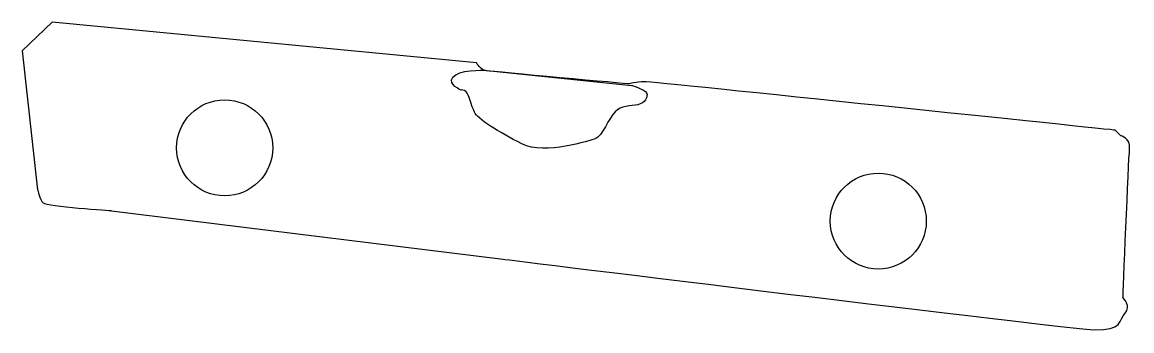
# Model space of a CAD drawing. Header units: centimetres. Extents: x -10.1 to 10.1, y -2.8 to 2.8.
import ezdxf

# ---------------------------------------------------------------- set-up
doc = ezdxf.new("R2010")
doc.units = ezdxf.units.CM
doc.header["$MEASUREMENT"] = 0
doc.layers.add('Camada 1', color=7, linetype='Continuous')

msp = doc.modelspace()

# ---------------------------------------------------------------- linework, layer by layer
at = {"layer": 'Camada 1'}
for points, knots in [([(-9.78198, -0.24994), (-9.78198, -0.24994), (-10.06281, 2.27562), (-10.06281, 2.27562), (-10.06281, 2.27562), (-10.06281, 2.27562), (-9.52062, 2.79674), (-9.52062, 2.79674), (-9.52062, 2.79674), (-9.52062, 2.79674), (-1.80452, 2.05498), (-1.80452, 2.05498), (-1.80452, 2.05498), (-1.80452, 2.05498), (-1.74382, 1.93494), (-1.62458, 1.91491), (-1.62458, 1.91491), (-1.50422, 1.8948), (0.96188, 1.67422), (0.96188, 1.67422), (0.96188, 1.67422), (0.96188, 1.67422), (1.10174, 1.7143), (1.2416, 1.7143), (1.2416, 1.7143), (1.38257, 1.7143), (9.80008, 0.83244), (9.80008, 0.83244), (9.80008, 0.83244), (9.80008, 0.83244), (9.90097, 0.73216), (9.90097, 0.73216), (9.90097, 0.73216), (9.90097, 0.73216), (10.08081, 0.692), (10.06133, 0.49181), (10.06133, 0.49181), (10.04072, 0.29126), (9.94094, -2.21398), (9.94094, -2.21398), (9.94094, -2.21398), (9.94094, -2.21398), (10.10152, -2.37442), (9.98116, -2.4947), (9.98116, -2.4947), (9.86091, -2.61472), (9.94094, -2.81538), (9.41961, -2.79535), (9.41961, -2.79535), (8.89814, -2.77529), (-1.32327, -1.51257), (-1.32327, -1.51257), (-1.32327, -1.51257), (-1.32327, -1.51257), (-8.43885, -0.63078), (-8.43885, -0.63078), (-8.43885, -0.63078), (-8.43885, -0.63078), (-9.62151, -0.55051), (-9.6812, -0.49034), (-9.6812, -0.49034), (-9.74189, -0.43023), (-9.78198, -0.24994), (-9.78198, -0.24994)], [0, 0, 0, 0, 0.05882353, 0.05882353, 0.05882353, 0.05882353, 0.11764706, 0.11764706, 0.11764706, 0.11764706, 0.17647059, 0.17647059, 0.17647059, 0.17647059, 0.23529412, 0.23529412, 0.23529412, 0.23529412, 0.29411765, 0.29411765, 0.29411765, 0.29411765, 0.35294118, 0.35294118, 0.35294118, 0.35294118, 0.41176471, 0.41176471, 0.41176471, 0.41176471, 0.47058824, 0.47058824, 0.47058824, 0.47058824, 0.52941176, 0.52941176, 0.52941176, 0.52941176, 0.58823529, 0.58823529, 0.58823529, 0.58823529, 0.64705882, 0.64705882, 0.64705882, 0.64705882, 0.70588235, 0.70588235, 0.70588235, 0.70588235, 0.76470588, 0.76470588, 0.76470588, 0.76470588, 0.82352941, 0.82352941, 0.82352941, 0.82352941, 0.88235294, 0.88235294, 0.88235294, 0.88235294, 1, 1, 1, 1]), ([(-1.99312, 1.53087), (-1.94975, 1.48832), (-1.89673, 1.2756), (-1.84347, 1.1585), (-1.84347, 1.1585), (-1.79045, 1.0414), (-1.40781, 0.79666), (-0.98172, 0.58396), (-0.98172, 0.58396), (-0.55574, 0.37097), (0.25309, 0.64765), (0.35916, 0.67961), (0.35916, 0.67961), (0.46547, 0.71165), (0.60319, 1.06257), (0.71047, 1.16909), (0.71047, 1.16909), (0.81678, 1.27561), (0.9977, 1.27561), (1.12449, 1.29667), (1.12449, 1.29667), (1.25242, 1.31818), (1.31637, 1.44576), (1.28496, 1.50947), (1.28496, 1.50947), (1.25242, 1.57337), (1.01831, 1.6479), (1.01831, 1.6479), (1.01831, 1.6479), (1.01831, 1.6479), (-1.67345, 1.92465), (-1.67345, 1.92465), (-1.67345, 1.92465), (-1.67345, 1.92465), (-2.14176, 1.93523), (-2.23704, 1.79667), (-2.23704, 1.79667), (-2.33353, 1.6585), (-2.0885, 1.56286), (-2.0885, 1.56286), (-2.0885, 1.56286), (-2.0885, 1.56286), (-2.03545, 1.57336), (-1.99312, 1.53087)], [0, 0, 0, 0, 0.08333333, 0.08333333, 0.08333333, 0.08333333, 0.16666667, 0.16666667, 0.16666667, 0.16666667, 0.25, 0.25, 0.25, 0.25, 0.33333333, 0.33333333, 0.33333333, 0.33333333, 0.41666667, 0.41666667, 0.41666667, 0.41666667, 0.5, 0.5, 0.5, 0.5, 0.58333333, 0.58333333, 0.58333333, 0.58333333, 0.66666667, 0.66666667, 0.66666667, 0.66666667, 0.75, 0.75, 0.75, 0.75, 0.83333333, 0.83333333, 0.83333333, 0.83333333, 1, 1, 1, 1]), ([(-6.38362, 1.38426), (-6.86476, 1.38426), (-7.25619, 0.99371), (-7.25619, 0.51188), (-7.25619, 0.51188), (-7.25619, 0.02999), (-6.86479, -0.36085), (-6.38362, -0.36085), (-6.38362, -0.36085), (-5.90123, -0.36085), (-5.51084, 0.02999), (-5.51084, 0.51188), (-5.51084, 0.51188), (-5.51083, 0.99371), (-5.90123, 1.38426), (-6.38362, 1.38426)], [0, 0, 0, 0, 0.2, 0.2, 0.2, 0.2, 0.4, 0.4, 0.4, 0.4, 0.6, 0.6, 0.6, 0.6, 1, 1, 1, 1]), ([(5.49427, 0.05227), (5.01302, 0.05227), (4.6217, -0.33857), (4.6217, -0.82041), (4.6217, -0.82041), (4.6217, -1.30225), (5.01299, -1.69285), (5.49427, -1.69285), (5.49427, -1.69285), (5.97666, -1.69285), (6.36705, -1.30225), (6.36705, -0.82041), (6.36705, -0.82041), (6.36705, -0.33857), (5.97669, 0.05227), (5.49427, 0.05227)], [0, 0, 0, 0, 0.2, 0.2, 0.2, 0.2, 0.4, 0.4, 0.4, 0.4, 0.6, 0.6, 0.6, 0.6, 1, 1, 1, 1])]:
    msp.add_open_spline(points, degree=3, knots=knots, dxfattribs=at)

doc.saveas('drawing.dxf')
